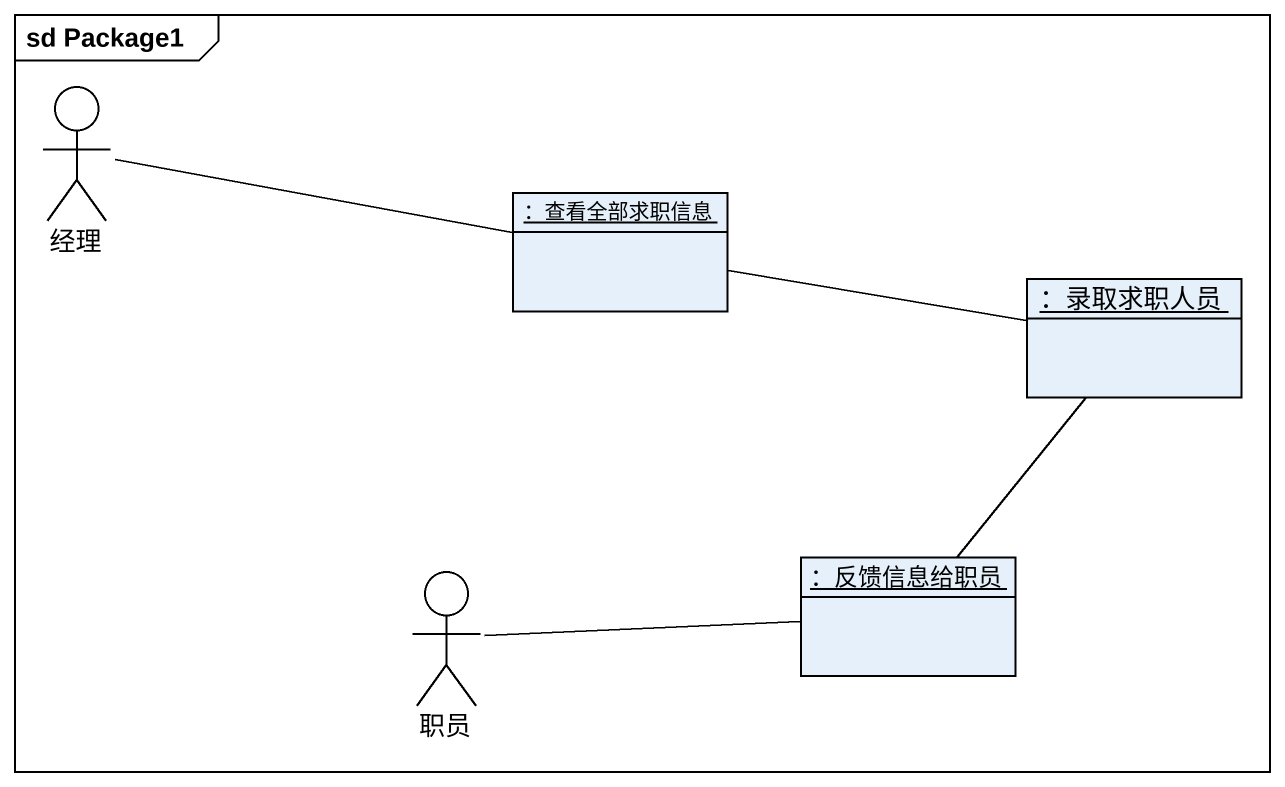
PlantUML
@startuml
mainframe sd Package1
allowmixing
hide circle
hide empty members
actor 经理
object "：查看全部求职信息" as 查看全部求职信息
object "：录取求职人员" as 录取求职人员
actor 职员
object "：反馈信息给职员" as 反馈信息给职员
经理 -right- 查看全部求职信息
查看全部求职信息 -right- 录取求职人员
录取求职人员 -- 反馈信息给职员
反馈信息给职员 -left- 职员
@enduml
